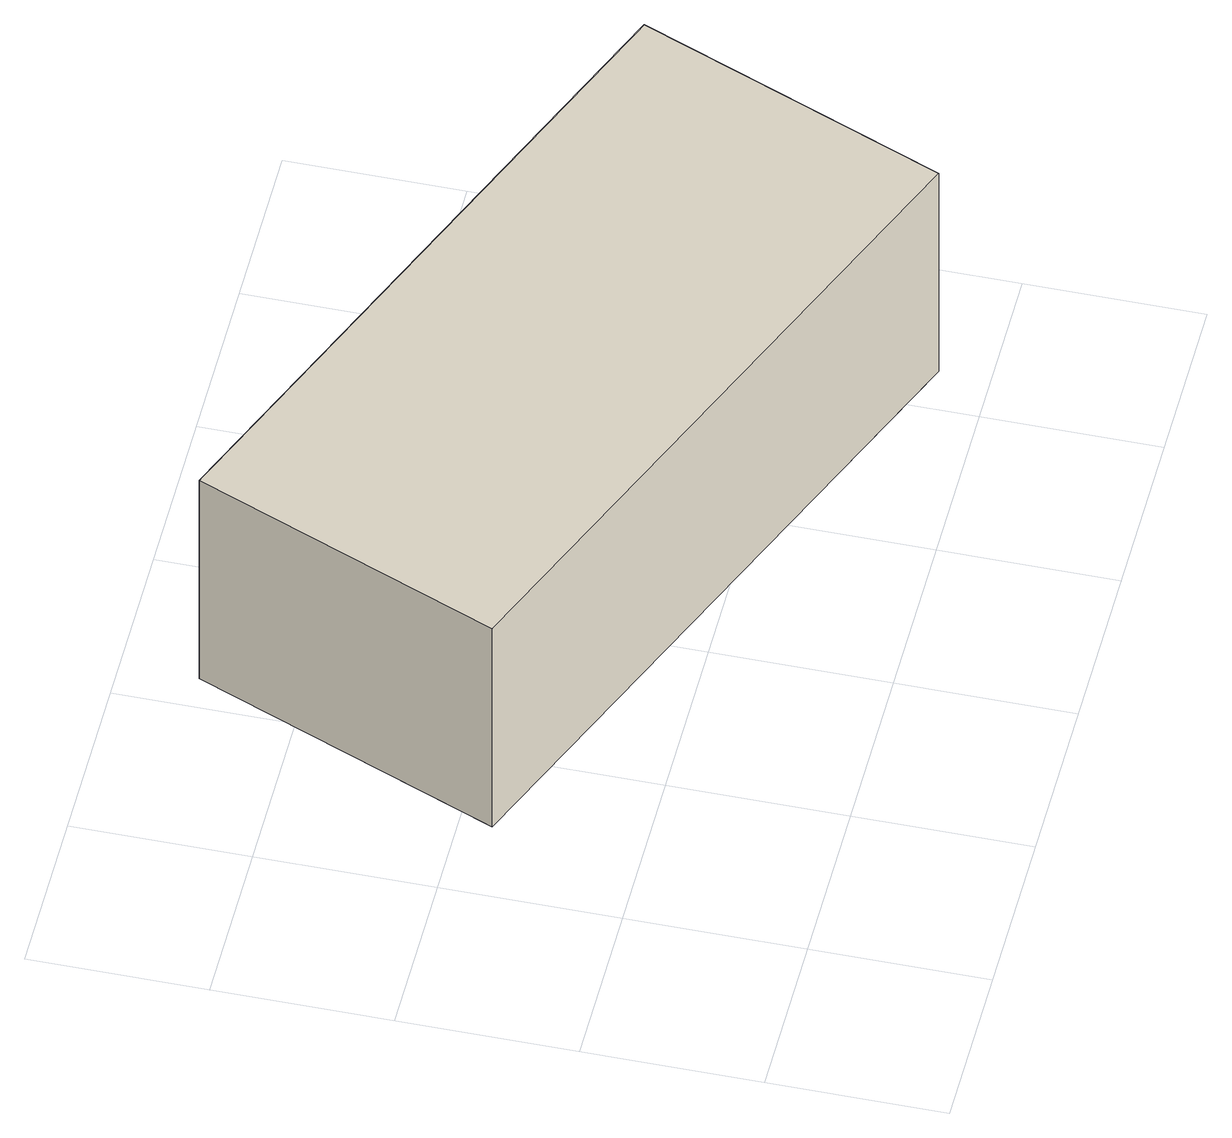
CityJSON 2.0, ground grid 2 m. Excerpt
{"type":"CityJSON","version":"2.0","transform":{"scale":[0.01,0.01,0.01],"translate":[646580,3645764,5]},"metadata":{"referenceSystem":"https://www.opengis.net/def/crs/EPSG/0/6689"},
"CityObjects":{
"building1":{"type":"Building","attributes":{"class":"3003","usage":"461","yearOfConstruction":"0001","measuredHeight":-9999,"storeysAboveGround":9999,"storeysBelowGround":9999,"RiverFloodingRiskAttribute.description":"1","RiverFloodingRiskAttribute.rank":"2","RiverFloodingRiskAttribute.depth":0.56,"RiverFloodingRiskAttribute.adminType":"1","RiverFloodingRiskAttribute.scale":"1","RiverFloodingRiskAttribute.duration":32.2,"HighTideRiskAttribute.description":"1","HighTideRiskAttribute.rankOrg":"4","HighTideRiskAttribute.depth":2.51,"BuildingDetailAttribute.totalFloorArea":-9999,"BuildingDetailAttribute.buildingFootprintArea":-9999,"BuildingDetailAttribute.buildingStructureType":"611","BuildingDetailAttribute.buildingStructureOrgType":"611","BuildingDetailAttribute.urbanPlanType":"21","BuildingDetailAttribute.majorUsage":"461","BuildingDetailAttribute.orgUsage2":"9999","BuildingDetailAttribute.surveyYear":"0001","BuildingIDAttribute.prefecture":"43","BuildingIDAttribute.city":"43206"},"geometry":[{"type":"Solid","lod":"1","boundaries":[[[[0,1,2,3]],[[2,4,5,3]],[[1,6,4,2]],[[0,7,6,1]],[[3,5,7,0]],[[4,6,7,5]]]]}]}
},
"vertices":[
[856,57,36],[100,364,36],[242,714,36],[998,408,36],[242,714,336],[998,408,336],[100,364,336],[856,57,336]
]}
